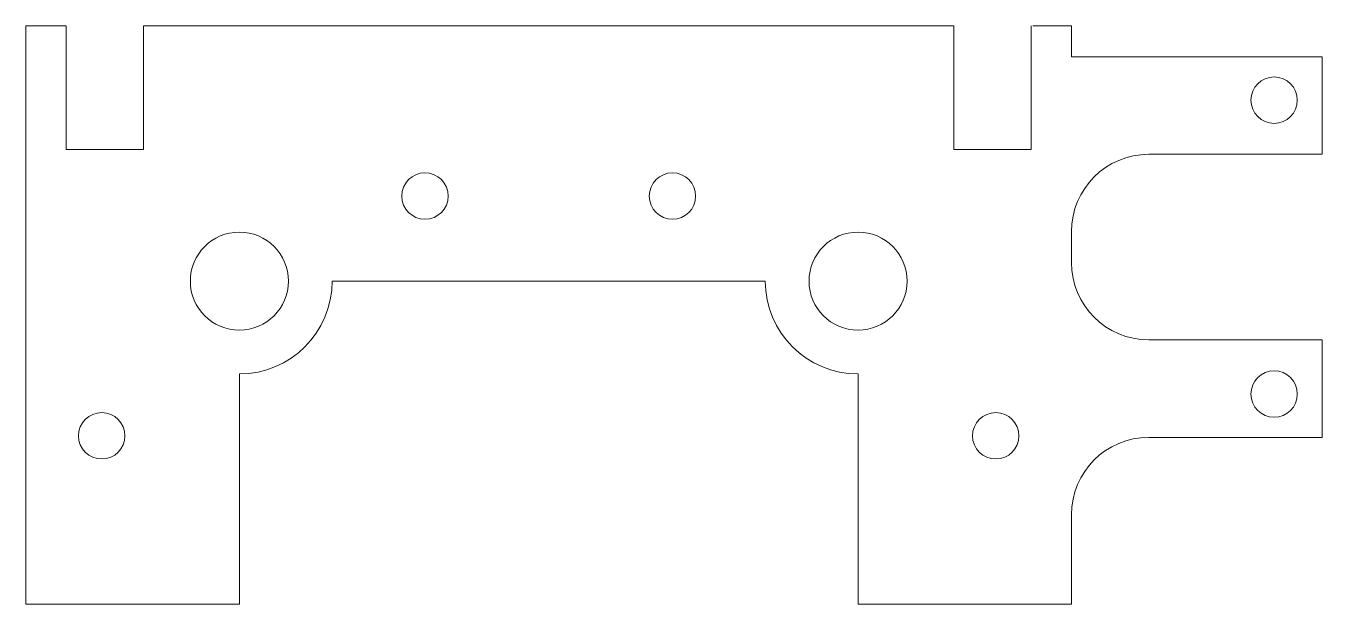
# Model space of a CAD drawing. Header units: millimetres. Extents: x -33.8 to 50, y 0 to 37.4.
import ezdxf

# ---------------------------------------------------------------- set-up
doc = ezdxf.new("R2010")
doc.units = ezdxf.units.MM
doc.layers.get('0').update_dxf_attribs({"linetype": 'CONTINUOUS', "lineweight": 0, "true_color": 0x000000})

msp = doc.modelspace()

# ---------------------------------------------------------------- linework, layer by layer
for p, q in [((-33.755, 37.409), (-31.155, 37.409)), ((-33.755, 0.029), (-33.755, 37.409)), ((-31.155, 37.409), (-31.155, 29.409)), ((-26.155, 37.409), (-26.155, 29.409)), ((26.245, 37.409), (-26.155, 37.409)), ((26.245, 37.409), (26.245, 29.409)), ((31.245, 37.409), (31.245, 29.409)), ((33.845, 37.409), (31.345, 37.409)), ((33.845, 35.409), (33.845, 37.409)), ((33.845, 35.409), (50.045, 35.409)), ((50.045, 35.409), (50.045, 29.109)), ((-31.155, 29.409), (-26.155, 29.409)), ((26.245, 29.409), (31.245, 29.409)), ((38.845, 29.109), (50.045, 29.109)), ((33.845, 24.109), (33.845, 22.109)), ((-13.955, 20.909), (14.045, 20.909)), ((38.845, 17.109), (50.045, 17.109)), ((50.045, 17.109), (50.045, 10.809)), ((-19.955, 14.909), (-19.955, 0.029)), ((20.045, 14.909), (20.045, 0.029)), ((38.845, 10.809), (50.045, 10.809)), ((33.845, 5.809), (33.845, 0.029)), ((-33.755, 0.029), (-19.955, 0.029)), ((20.045, 0.029), (33.845, 0.029))]:
    msp.add_line(p, q)
for centre, radius in [((46.945, 32.609), 1.5), ((-7.955, 26.409), 1.5), ((8.045, 26.409), 1.5), ((-19.955, 20.909), 3.17), ((20.045, 20.909), 3.17), ((46.945, 13.609), 1.5), ((-28.855, 10.909), 1.5), ((28.945, 10.909), 1.5)]:
    msp.add_circle(centre, radius)
for centre, radius, start, end in [((38.845, 24.109), 5, 90, 180), ((38.845, 22.109), 5, 180, 270), ((-19.955, 20.909), 6, 270, 360), ((20.045, 20.909), 6, 180, 270), ((38.845, 5.809), 5, 90, 180)]:
    msp.add_arc(centre, radius, start, end)

doc.saveas('drawing.dxf')
